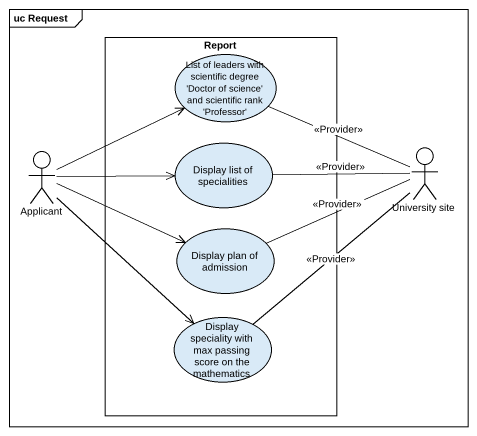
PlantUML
@startuml
mainframe uc Request
rectangle Report {
  usecase "List of leaders with scientific degree 'Doctor of science' and scientific rank 'Professor'" as List_of_leaders_with
  usecase "Display list of specialities" as Display_list_of_specialities
  usecase "Display plan of admission" as Display_plan_of_admission
  usecase "Display speciality with max passing score on the mathematics" as Display_speciality_with_max
}
actor Applicant
actor "University site" as University_site
Applicant -up-> List_of_leaders_with
Applicant -right-> Display_list_of_specialities
Applicant -right-> Display_plan_of_admission
Applicant --> Display_speciality_with_max
University_site -left- List_of_leaders_with : <<Provider>>
University_site -left- Display_list_of_specialities : <<Provider>>
University_site -left- Display_plan_of_admission : <<Provider>>
University_site -- Display_speciality_with_max : <<Provider>>
@enduml
